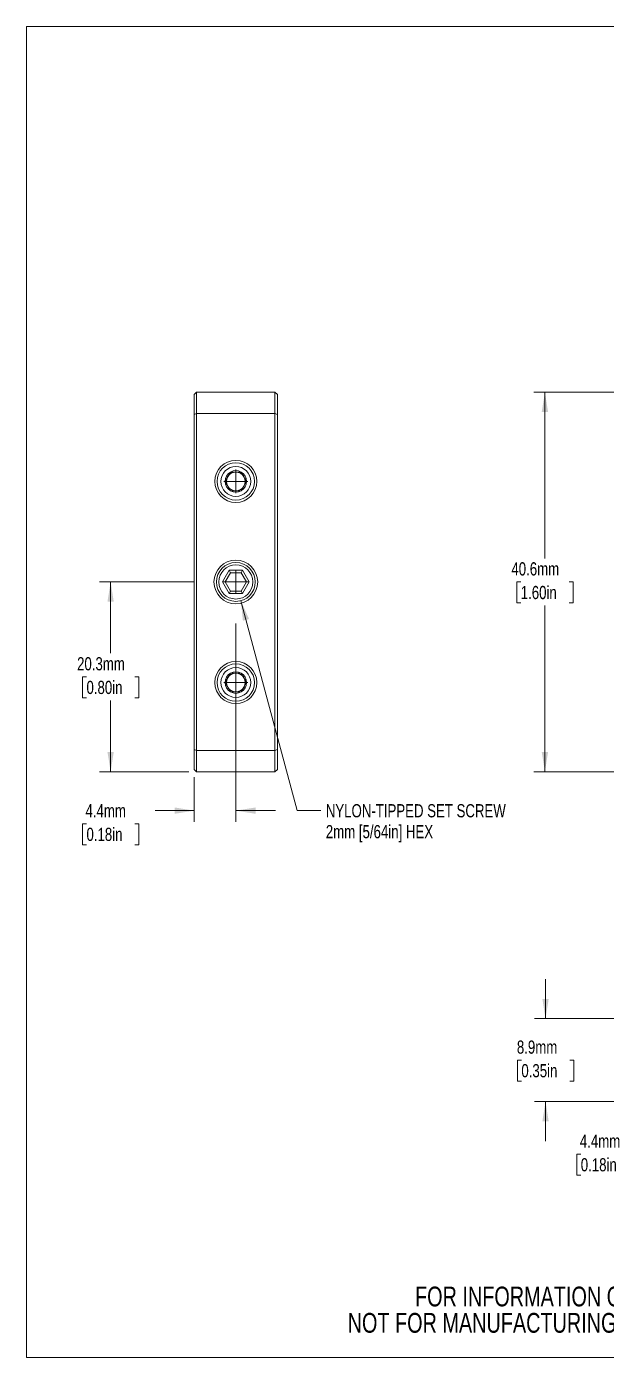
# Model space of a CAD drawing. Header units: millimetres. Extents: x 2 to 278, y 1 to 215.
# Drawn here: x 1.6 to 94.7, y 0.9 to 214.6 of the extents above; entities that cross this region are included whole.
import ezdxf

# ---------------------------------------------------------------- set-up
doc = ezdxf.new("R2010")
doc.units = ezdxf.units.MM
doc.styles.add('SLDTEXTSTYLE0', font='TXT', dxfattribs={"width": 0.75})
doc.dimstyles.new('SLDDIMSTYLE0', dxfattribs={"dimtxt": 2.116667, "dimasz": 3.175, "dimexe": 0, "dimexo": 0.0625, "dimgap": 0.529167, "dimtad": 0, "dimtih": 1, "dimtoh": 1, "dimdec": 1, "dimlfac": 0.666667, "dimrnd": 1e-09, "dimzin": 12, "dimdsep": 46, "dimtxsty": 'SLDTEXTSTYLE0', "dimsah": 1, "dimcen": 0.09, "dimadec": 0, "dimazin": 3, "dimtfac": 1, "dimtdec": 1, "dimtofl": 0, "dimtmove": 0, "dimatfit": 3, "dimfxl": 1, "dimfrac": 2, "dimtolj": 1, "dimtzin": 12, "dimarcsym": 0})
doc.dimstyles.new('SLDDIMSTYLE5', dxfattribs={"dimtxt": 2.116667, "dimasz": 3.175, "dimexe": 0, "dimexo": 0.0625, "dimgap": 0.529167, "dimtad": 0, "dimtih": 1, "dimtoh": 1, "dimdec": 1, "dimlfac": 0.666667, "dimrnd": 1e-09, "dimzin": 12, "dimdsep": 46, "dimtxsty": 'SLDTEXTSTYLE0', "dimsah": 1, "dimcen": 0.09, "dimadec": 0, "dimazin": 3, "dimtfac": 1, "dimtdec": 1, "dimtmove": 0, "dimatfit": 0, "dimfxl": 1, "dimfrac": 2, "dimtolj": 1, "dimtzin": 12, "dimarcsym": 0})
doc.dimstyles.new('SLDDIMSTYLE6', dxfattribs={"dimtxt": 2.116667, "dimasz": 3.175, "dimexe": 0, "dimexo": 0.0625, "dimgap": 0.529167, "dimtad": 0, "dimtih": 1, "dimtoh": 1, "dimdec": 1, "dimlfac": 0.666667, "dimrnd": 1e-09, "dimzin": 12, "dimdsep": 46, "dimtxsty": 'SLDTEXTSTYLE0', "dimsah": 1, "dimcen": 0, "dimadec": 0, "dimazin": 3, "dimtfac": 1, "dimtdec": 1, "dimtofl": 0, "dimtmove": 0, "dimatfit": 3, "dimfxl": 1, "dimfrac": 2, "dimtolj": 1, "dimtzin": 12, "dimarcsym": 0})

# ---------------------------------------------------------------- blocks, each defined once
blk = doc.blocks.new('SW_NOTE_2')
at = {"color": 0, "linetype": 'Continuous', "lineweight": 0, "char_height": 3.175, "attachment_point": 2, "style": 'SLDTEXTSTYLE0'}
for s, insert in [('FOR INFORMATION ONLY', (25.05, 4.09)), ('NOT FOR MANUFACTURING PURPOSES', (25.38, -0.14))]:
    blk.add_mtext(s, dxfattribs=dict(at, insert=insert))
blk = doc.blocks.new('_D')
at = {"color": 8, "linetype": 'Continuous', "lineweight": 18}
for p, q in [((112.07, 155.93), (83.02, 155.93)), ((84.8, 155.93), (84.8, 129.24)), ((115.5, 155.93), (114.61, 155.93)), ((80.92, 125.45), (80.28, 125.45)), ((80.28, 125.45), (80.28, 122.09)), ((88.68, 125.45), (89.32, 125.45)), ((89.32, 125.45), (89.32, 122.09)), ((80.28, 122.09), (80.92, 122.09)), ((89.32, 122.09), (88.68, 122.09)), ((84.8, 94.97), (84.8, 121.66)), ((112.07, 94.97), (83.02, 94.97)), ((115.5, 94.97), (114.61, 94.97))]:
    blk.add_line(p, q, dxfattribs=at)
for points in [[(84.8, 155.93), (84.29, 152.75), (85.31, 152.75)], [(84.8, 94.97), (85.31, 98.14), (84.29, 98.14)]]:
    blk.add_solid(points, dxfattribs=at)
at = {"color": 8, "linetype": 'Continuous', "lineweight": 18, "char_height": 2.117, "attachment_point": 1, "style": 'SLDTEXTSTYLE0'}
for s, insert in [('40.6mm', (79.42, 128.61)), ('1.60in', (80.92, 124.81))]:
    blk.add_mtext(s, dxfattribs=dict(at, insert=insert))
blk = doc.blocks.new('_D_10')
at = {"color": 8, "linetype": 'Continuous', "lineweight": 18}
for p, q in [((28.49, 125.45), (13.29, 125.45)), ((15.07, 125.45), (15.07, 114)), ((11.19, 110.21), (10.54, 110.21)), ((10.54, 110.21), (10.54, 106.85)), ((18.94, 110.21), (19.59, 110.21)), ((19.59, 110.21), (19.59, 106.85)), ((10.54, 106.85), (11.19, 106.85)), ((15.07, 94.97), (15.07, 106.42)), ((19.59, 106.85), (18.94, 106.85)), ((27.61, 94.97), (13.29, 94.97))]:
    blk.add_line(p, q, dxfattribs=at)
for points in [[(15.07, 125.45), (14.56, 122.27), (15.57, 122.27)], [(15.07, 94.97), (15.57, 98.14), (14.56, 98.14)]]:
    blk.add_solid(points, dxfattribs=at)
at = {"color": 8, "linetype": 'Continuous', "lineweight": 18, "char_height": 2.117, "attachment_point": 1, "style": 'SLDTEXTSTYLE0'}
for s, insert in [('20.3mm', (9.68, 113.37)), ('0.80in', (11.19, 109.57))]:
    blk.add_mtext(s, dxfattribs=dict(at, insert=insert))
blk = doc.blocks.new('_D_11')
at = {"color": 8, "linetype": 'Continuous', "lineweight": 18}
for p, q in [((35.17, 118.77), (35.17, 86.94)), ((28.5, 94.08), (28.5, 86.94)), ((28.5, 88.72), (22.22, 88.72)), ((35.17, 88.72), (41.52, 88.72)), ((11.19, 86.61), (10.54, 86.61)), ((10.54, 86.61), (10.54, 83.24)), ((18.94, 86.61), (19.59, 86.61)), ((19.59, 86.61), (19.59, 83.24)), ((10.54, 83.24), (11.19, 83.24)), ((19.59, 83.24), (18.94, 83.24))]:
    blk.add_line(p, q, dxfattribs=at)
for points in [[(28.5, 88.72), (25.33, 89.23), (25.33, 88.21)], [(35.17, 88.72), (38.35, 88.21), (38.35, 89.23)]]:
    blk.add_solid(points, dxfattribs=at)
at = {"color": 8, "linetype": 'Continuous', "lineweight": 18, "char_height": 2.117, "attachment_point": 1, "style": 'SLDTEXTSTYLE0'}
for s, insert in [('4.4mm', (11.03, 89.76)), ('0.18in', (11.19, 85.97))]:
    blk.add_mtext(s, dxfattribs=dict(at, insert=insert))
blk = doc.blocks.new('_D_12')
at = {"color": 8, "linetype": 'Continuous', "lineweight": 18}
for p, q in [((35.98, 122.43), (45.01, 88.72)), ((45.01, 88.72), (48.82, 88.72))]:
    blk.add_line(p, q, dxfattribs=at)
blk.add_solid([(35.98, 122.43), (36.31, 119.23), (37.29, 119.5)], dxfattribs=at)
at = {"color": 8, "linetype": 'Continuous', "lineweight": 18, "char_height": 2.1167, "attachment_point": 1, "style": 'SLDTEXTSTYLE0'}
for s, insert in [('NYLON-TIPPED SET SCREW', (49.62, 89.76)), ('2mm [5/64in] HEX', (49.62, 86.4))]:
    blk.add_mtext(s, dxfattribs=dict(at, insert=insert))
blk = doc.blocks.new('SW_CENTERMARKSYMBOL_5')
at = {"color": 0, "linetype": 'Continuous', "lineweight": 0}
for q in [(-1.905, 0), (0, 1.905), (0, -1.905), (1.905, 0)]:
    blk.add_line((0, 0), q, dxfattribs=at)
blk = doc.blocks.new('SW_CENTERMARKSYMBOL_6')
at = {"color": 0, "linetype": 'Continuous', "lineweight": 0}
for q in [(-1.905, 0), (0, 1.905), (0, -1.905), (1.905, 0)]:
    blk.add_line((0, 0), q, dxfattribs=at)
blk = doc.blocks.new('SW_CENTERMARKSYMBOL_7')
at = {"color": 0, "linetype": 'Continuous', "lineweight": 0}
for q in [(-1.905, 0), (0, 1.905), (0, -1.905), (1.905, 0)]:
    blk.add_line((0, 0), q, dxfattribs=at)
blk = doc.blocks.new('_D_13')
at = {"color": 8, "linetype": 'Continuous', "lineweight": 18}
for p, q in [((84.9, 55.31), (84.9, 61.66)), ((112.46, 55.31), (83.12, 55.31)), ((81.02, 48.65), (80.38, 48.65)), ((80.38, 48.65), (80.38, 45.28)), ((88.78, 48.65), (89.42, 48.65)), ((89.42, 48.65), (89.42, 45.28)), ((80.38, 45.28), (81.02, 45.28)), ((89.42, 45.28), (88.78, 45.28)), ((112.46, 41.98), (83.12, 41.98)), ((84.9, 41.98), (84.9, 35.63))]:
    blk.add_line(p, q, dxfattribs=at)
for points in [[(84.9, 55.31), (85.41, 58.49), (84.39, 58.49)], [(84.9, 41.98), (84.39, 38.8), (85.41, 38.8)]]:
    blk.add_solid(points, dxfattribs=at)
at = {"color": 8, "linetype": 'Continuous', "lineweight": 18, "char_height": 2.117, "attachment_point": 1, "style": 'SLDTEXTSTYLE0'}
for s, insert in [('8.9mm', (80.3, 51.8)), ('0.35in', (81.02, 48.01))]:
    blk.add_mtext(s, dxfattribs=dict(at, insert=insert))
blk = doc.blocks.new('_D_14')
at = {"color": 8, "linetype": 'Continuous', "lineweight": 18}
for p, q in [((106.26, 48.65), (106.26, 55)), ((137.65, 48.65), (104.49, 48.65)), ((112.46, 41.98), (104.49, 41.98)), ((106.26, 35.65), (106.26, 41.98)), ((102.45, 35.65), (106.26, 35.65)), ((90.56, 33.54), (89.92, 33.54)), ((89.92, 33.54), (89.92, 30.18)), ((98.32, 33.54), (98.96, 33.54)), ((98.96, 33.54), (98.96, 30.18)), ((89.92, 30.18), (90.56, 30.18)), ((98.96, 30.18), (98.32, 30.18))]:
    blk.add_line(p, q, dxfattribs=at)
for points in [[(106.26, 48.65), (106.77, 51.82), (105.76, 51.82)], [(106.26, 41.98), (105.76, 38.8), (106.77, 38.8)]]:
    blk.add_solid(points, dxfattribs=at)
at = {"color": 8, "linetype": 'Continuous', "lineweight": 18, "char_height": 2.117, "attachment_point": 1, "style": 'SLDTEXTSTYLE0'}
for s, insert in [('4.4mm', (90.41, 36.7)), ('0.18in', (90.56, 32.9))]:
    blk.add_mtext(s, dxfattribs=dict(at, insert=insert))

msp = doc.modelspace()

# ---------------------------------------------------------------- linework, layer by layer
at = {"color": 7, "linetype": 'Continuous', "lineweight": 18}
for p, q in [((1.58, 214.65), (277.99, 214.65)), ((1.58, 214.65), (1.58, 0.9)), ((28.5, 155.55), (28.88, 155.93)), ((28.5, 152.34), (28.5, 155.55)), ((28.88, 155.93), (28.88, 152.5)), ((41.46, 155.93), (28.88, 155.93)), ((41.46, 152.5), (41.46, 155.93)), ((41.46, 155.93), (41.84, 155.55)), ((41.84, 155.55), (41.84, 152.34)), ((28.88, 152.5), (28.5, 152.34)), ((28.5, 98.56), (28.5, 152.34)), ((28.88, 152.5), (28.88, 98.4)), ((41.46, 152.5), (28.88, 152.5)), ((41.46, 98.4), (41.46, 152.5)), ((41.46, 152.5), (41.84, 152.34)), ((41.84, 152.34), (41.84, 98.56)), ((33.01, 125.45), (34.09, 127.32)), ((34.31, 126.94), (33.45, 125.45)), ((34.09, 127.32), (36.25, 127.32)), ((34.09, 127.32), (34.31, 126.94)), ((36.03, 126.94), (34.31, 126.94)), ((36.25, 127.32), (36.03, 126.94)), ((36.89, 125.45), (36.03, 126.94)), ((36.25, 127.32), (37.33, 125.45)), ((34.09, 123.58), (33.01, 125.45)), ((33.01, 125.45), (33.45, 125.45)), ((33.45, 125.45), (34.31, 123.96)), ((36.03, 123.96), (36.89, 125.45)), ((37.33, 125.45), (36.25, 123.58)), ((36.89, 125.45), (37.33, 125.45)), ((34.31, 123.96), (34.09, 123.58)), ((36.25, 123.58), (34.09, 123.58)), ((34.31, 123.96), (36.03, 123.96)), ((36.03, 123.96), (36.25, 123.58)), ((28.88, 98.4), (28.5, 98.56)), ((28.5, 95.35), (28.5, 98.56)), ((28.88, 98.4), (28.88, 94.97)), ((41.46, 98.4), (28.88, 98.4)), ((41.46, 98.4), (41.84, 98.56)), ((41.46, 94.97), (41.46, 98.4)), ((41.84, 98.56), (41.84, 95.35)), ((28.88, 94.97), (28.5, 95.35)), ((41.46, 94.97), (28.88, 94.97)), ((41.84, 95.35), (41.46, 94.97)), ((277.99, 0.9), (1.58, 0.9))]:
    msp.add_line(p, q, dxfattribs=at)
for centre, radius in [((35.17, 141.6), 3.38), ((35.17, 141.6), 3), ((35.17, 141.6), 2.4), ((35.17, 125.45), 3.51), ((35.17, 125.45), 3.12), ((35.17, 125.45), 2.74), ((35.17, 109.29), 3.38), ((35.17, 109.29), 3), ((35.17, 109.29), 2.4)]:
    msp.add_circle(centre, radius, dxfattribs=at)
for centre, radius, start, end in [((35.17, 141.6), 1.73, 60, 120), ((35.17, 141.6), 1.73, 120, 180), ((35.17, 141.6), 1.73, 180, 240), ((35.17, 141.6), 1.5, 150, 210), ((35.17, 141.6), 1.5, 90, 150), ((35.17, 141.6), 1.5, 30, 90), ((35.17, 141.6), 1.73, 0, 60), ((35.17, 141.6), 1.73, 300, 0), ((35.17, 141.6), 1.5, 330, 30), ((35.17, 141.6), 1.5, 210, 270), ((35.17, 141.6), 1.73, 240, 300), ((35.17, 141.6), 1.5, 270, 330), ((35.17, 109.29), 1.73, 120, 180), ((35.17, 109.29), 1.73, 180, 240), ((35.17, 109.29), 1.5, 150, 210), ((35.17, 109.29), 1.5, 90, 150), ((35.17, 109.29), 1.73, 60, 120), ((35.17, 109.29), 1.5, 30, 90), ((35.17, 109.29), 1.73, 0, 60), ((35.17, 109.29), 1.73, 300, 0), ((35.17, 109.29), 1.5, 330, 30), ((35.17, 109.29), 1.5, 210, 270), ((35.17, 109.29), 1.73, 240, 300), ((35.17, 109.29), 1.5, 270, 330)]:
    msp.add_arc(centre, radius, start, end, dxfattribs=at)
for points, knots in [([(34.3, 143.1), (34.24, 143), (34.12, 142.79), (33.95, 142.48), (33.78, 142.2), (33.62, 141.92), (33.51, 141.72), (33.44, 141.6)], [0, 0, 0, 0, 0.216175, 0.43974, 0.593398, 0.752191, 1, 1, 1, 1]), ([(33.44, 141.6), (33.5, 141.5), (33.62, 141.29), (33.8, 140.98), (33.96, 140.7), (34.12, 140.42), (34.24, 140.22), (34.3, 140.1)], [0, 0, 0, 0, 0.216175, 0.43974, 0.593398, 0.752191, 1, 1, 1, 1]), ([(36.04, 143.1), (35.94, 143.1), (35.75, 143.1), (35.45, 143.1), (35.15, 143.1), (34.85, 143.1), (34.57, 143.1), (34.39, 143.1), (34.3, 143.1)], [0, 0, 0, 0, 0.180491, 0.343516, 0.506236, 0.675114, 0.844364, 1, 1, 1, 1]), ([(36.9, 141.6), (36.84, 141.71), (36.72, 141.92), (36.54, 142.22), (36.38, 142.5), (36.22, 142.79), (36.1, 142.99), (36.04, 143.1)], [0, 0, 0, 0, 0.216175, 0.43974, 0.593398, 0.752191, 1, 1, 1, 1]), ([(36.04, 140.1), (36.1, 140.21), (36.22, 140.42), (36.39, 140.72), (36.56, 141), (36.72, 141.29), (36.83, 141.49), (36.9, 141.6)], [0, 0, 0, 0, 0.216175, 0.43974, 0.593398, 0.752191, 1, 1, 1, 1]), ([(34.3, 140.1), (34.39, 140.1), (34.57, 140.1), (34.85, 140.1), (35.15, 140.1), (35.45, 140.1), (35.75, 140.1), (35.94, 140.1), (36.04, 140.1)], [0, 0, 0, 0, 0.155636, 0.324886, 0.493764, 0.656484, 0.819509, 1, 1, 1, 1]), ([(34.3, 110.79), (34.24, 110.69), (34.12, 110.48), (33.95, 110.18), (33.78, 109.9), (33.62, 109.61), (33.51, 109.41), (33.44, 109.29)], [0, 0, 0, 0, 0.216175, 0.43974, 0.593398, 0.752191, 1, 1, 1, 1]), ([(33.44, 109.29), (33.5, 109.19), (33.62, 108.98), (33.8, 108.68), (33.96, 108.4), (34.12, 108.11), (34.24, 107.91), (34.3, 107.79)], [0, 0, 0, 0, 0.216175, 0.43974, 0.593398, 0.752191, 1, 1, 1, 1]), ([(36.04, 110.79), (35.94, 110.79), (35.75, 110.79), (35.45, 110.79), (35.15, 110.79), (34.85, 110.79), (34.57, 110.79), (34.39, 110.79), (34.3, 110.79)], [0, 0, 0, 0, 0.180491, 0.343516, 0.506236, 0.675114, 0.844364, 1, 1, 1, 1]), ([(36.9, 109.29), (36.84, 109.4), (36.72, 109.61), (36.54, 109.91), (36.38, 110.19), (36.22, 110.48), (36.1, 110.68), (36.04, 110.79)], [0, 0, 0, 0, 0.216175, 0.43974, 0.593398, 0.752191, 1, 1, 1, 1]), ([(36.04, 107.79), (36.1, 107.9), (36.22, 108.11), (36.39, 108.41), (36.56, 108.69), (36.72, 108.98), (36.83, 109.18), (36.9, 109.29)], [0, 0, 0, 0, 0.216175, 0.43974, 0.593398, 0.752191, 1, 1, 1, 1]), ([(34.3, 107.79), (34.39, 107.79), (34.57, 107.79), (34.85, 107.79), (35.15, 107.79), (35.45, 107.79), (35.75, 107.79), (35.94, 107.79), (36.04, 107.79)], [0, 0, 0, 0, 0.155636, 0.324886, 0.493764, 0.656484, 0.819509, 1, 1, 1, 1])]:
    msp.add_open_spline(points, degree=3, knots=knots, dxfattribs=at)

# ---------------------------------------------------------------- block references
at = {"color": 8, "linetype": 'Continuous', "lineweight": 0}
for name, p in [('SW_CENTERMARKSYMBOL_6', (35.17, 141.6)), ('SW_CENTERMARKSYMBOL_7', (35.17, 125.45)), ('SW_CENTERMARKSYMBOL_5', (35.17, 109.29))]:
    msp.add_blockref(name, p, dxfattribs=at)
at = {"color": 7, "linetype": 'Continuous', "lineweight": 0}
msp.add_blockref('SW_NOTE_2', (58.62, 8.18), dxfattribs=at)

# ---------------------------------------------------------------- dimensions: what is measured, and where the dimension line sits
at = {"color": 8, "linetype": 'Continuous', "lineweight": 18}
for base, p1, p2, dimstyle, picture, middle in [((84.8, 94.97), (116.77, 155.93), (116.77, 94.97), 'SLDDIMSTYLE0', '_D', (84.8, 125.45)), ((15.07, 94.97), (29.76, 125.45), (28.88, 94.97), 'SLDDIMSTYLE0', '_D_10', (15.07, 110.21)), ((84.9, 41.98), (113.73, 55.31), (113.73, 41.98), 'SLDDIMSTYLE5', '_D_13', (84.9, 48.65)), ((106.26, 41.98), (138.92, 48.65), (113.73, 41.98), 'SLDDIMSTYLE5', '_D_14', (106.26, 35.65))]:
    dim = msp.add_linear_dim(base=base, p1=p1, p2=p2, angle=90, dimstyle=dimstyle, dxfattribs=at)
    dim.commit()
    dim.dimension.update_dxf_attribs({"geometry": picture, "text_midpoint": middle, "dimtype": 160})
dim = msp.add_diameter_dim_2p(p1=(34.36, 128.47), p2=(35.98, 122.43), text='NYLON-TIPPED SET SCREW\\P2mm [5/64in] HEX', dimstyle='SLDDIMSTYLE6', override={"dimpost": '<>'}, dxfattribs=at)
dim.commit()
dim.dimension.update_dxf_attribs({"geometry": '_D_12', "text_midpoint": (66.95, 88.72), "dimtype": 163})
dim = msp.add_linear_dim(base=(28.5, 88.72), p1=(35.17, 120.04), p2=(28.5, 95.35), dimstyle='SLDDIMSTYLE5', dxfattribs=at)
dim.commit()
dim.dimension.update_dxf_attribs({"geometry": '_D_11', "text_midpoint": (15.07, 88.72), "dimtype": 160})

doc.saveas('drawing.dxf')
